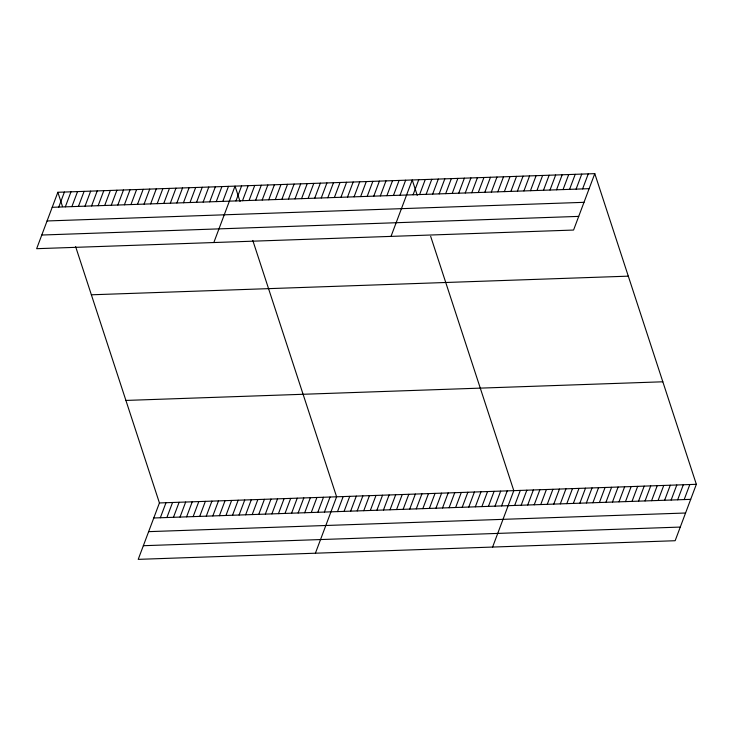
<?xml version="1.0" encoding="UTF-8"?>
<svg xmlns="http://www.w3.org/2000/svg" width="733" height="733" viewBox="0 0 733 733"><rect width="100%" height="100%" fill="white"/><g stroke="black" fill="none" stroke-linecap="round" stroke-linejoin="round"><path stroke-width="1.1" d="M57.852 192.275L36.65 248.689L573.572 230.052L594.784 173.639L57.852 192.275L62.543 206.624M58.768 207.082L64.412 192.046M65.329 206.853L70.982 191.817M71.889 206.624L77.542 191.588M78.449 206.394L84.103 191.359M85.019 206.165L90.663 191.13M91.579 205.936L97.232 190.901M98.14 205.707L103.793 190.681M104.7 205.487L110.353 190.452M111.269 205.258L116.913 190.223M117.83 205.029L123.483 189.994M124.39 204.8L130.043 189.765M130.95 204.571L136.604 189.535M137.511 204.342L143.164 189.306M144.08 204.113L149.724 189.087M150.641 203.893L156.294 188.857M157.201 203.664L162.854 188.628M163.761 203.435L169.415 188.399M170.331 203.206L175.975 188.17M176.891 202.977L182.544 187.941M183.452 202.748L189.105 187.712M190.012 202.519L195.665 187.492M196.581 202.299L202.226 187.263M203.142 202.07L208.786 187.034M209.702 201.841L215.355 186.805M216.262 201.612L221.916 186.576M222.823 201.383L228.476 186.347M213.834 242.531L235.036 186.118L240.067 201.502M235.953 200.924L241.606 185.898M242.513 200.705L248.166 185.669M249.073 200.476L254.727 185.44M255.643 200.246L261.287 185.211M262.203 200.017L267.857 184.982M268.764 199.788L274.417 184.753M75.618 246.609L159.428 502.948L138.216 559.361L675.148 540.725L696.35 484.311L594.784 173.639M275.324 199.559L280.977 184.524M160.335 517.755L165.988 502.728M281.884 199.33L287.538 184.304M166.895 517.525L172.548 502.499M288.454 199.11L294.098 184.075M173.455 517.306L179.109 502.27M295.014 198.881L300.667 183.846M180.025 517.077L185.669 502.041M301.575 198.652L307.228 183.617M186.585 516.847L192.238 501.812M308.135 198.423L313.788 183.387M193.145 516.618L198.799 501.583M314.704 198.194L320.348 183.158M199.706 516.389L205.359 501.354M321.265 197.965L326.918 182.929M206.275 516.16L211.919 501.125M327.825 197.736L333.478 182.709M212.836 515.931L218.489 500.905M334.385 197.507L340.039 182.48M219.396 515.711L225.049 500.676M340.955 197.287L346.599 182.251M225.956 515.482L231.61 500.447M347.515 197.058L353.159 182.022M232.526 515.253L238.17 500.218M354.076 196.829L359.729 181.793M239.086 515.024L244.74 499.988M360.636 196.6L366.289 181.564M245.647 514.795L251.3 499.759M367.196 196.371L372.85 181.335M252.207 514.566L257.86 499.53M373.766 196.142L379.41 181.106M258.767 514.337L264.421 499.31M380.326 195.913L385.979 180.886M265.337 514.117L270.981 499.081M386.887 195.693L392.54 180.657M271.897 513.888L277.55 498.852M393.447 195.464L399.1 180.428M278.458 513.659L284.111 498.623M400.016 195.235L405.661 180.199M285.018 513.43L290.671 498.394M391.019 236.383L412.23 179.97L417.251 195.354M291.587 513.201L297.231 498.165M413.091 194.776L418.745 179.741M298.148 512.972L303.801 497.936M419.615 194.557L425.268 179.521M304.708 512.743L310.361 497.716M426.139 194.327L431.783 179.292M311.268 512.523L316.922 497.487M432.653 194.098L438.307 179.063M317.829 512.294L323.482 497.258M439.177 193.879L444.821 178.843M324.398 512.065L330.042 497.029M445.691 193.649L451.345 178.614M315.401 553.213L336.612 496.8L252.803 240.461M452.215 193.42L457.868 178.385M337.519 511.607L343.172 496.571M458.73 193.191L464.383 178.165M344.079 511.377L349.733 496.342M465.253 192.971L470.907 177.936M350.649 511.148L356.293 496.122M471.777 192.742L477.421 177.707M357.209 510.928L362.862 495.893M478.292 192.513L483.945 177.487M363.77 510.699L369.423 495.664M484.815 192.293L490.459 177.258M370.33 510.47L375.983 495.435M491.33 192.064L496.983 177.029M376.899 510.241L382.544 495.206M497.854 191.835L503.507 176.8M383.46 510.012L389.113 494.977M504.368 191.615L510.021 176.58M390.02 509.783L395.673 494.748M510.892 191.386L516.545 176.351M396.58 509.554L402.234 494.528M517.416 191.157L523.06 176.122M403.141 509.334L408.794 494.299M523.93 190.928L529.583 175.902M409.71 509.105L415.354 494.069M530.454 190.708L536.098 175.673M416.271 508.876L421.924 493.84M536.968 190.479L542.622 175.444M422.831 508.647L428.484 493.611M543.492 190.25L549.145 175.224M429.391 508.418L435.045 493.382M550.007 190.03L555.66 174.995M435.961 508.189L441.605 493.153M556.53 189.801L562.184 174.766M442.521 507.96L448.175 492.933M563.054 189.572L568.698 174.536M449.082 507.74L454.735 492.704M569.568 189.352L575.222 174.317M455.642 507.511L461.295 492.475M576.092 189.123L581.745 174.088M462.211 507.282L467.856 492.246M582.607 188.894L588.26 173.858M468.772 507.053L474.416 492.017M475.332 506.824L480.985 491.788M481.893 506.595L487.546 491.559M488.453 506.366L494.106 491.339M495.022 506.146L500.666 491.11M501.583 505.917L507.236 490.881M492.594 547.065L513.796 490.652L430.665 236.356M514.667 505.458L520.311 490.423M521.181 505.229L526.835 490.203M527.705 505.01L533.358 489.974M534.22 504.78L539.873 489.745M540.743 504.551L546.397 489.525M547.267 504.331L552.911 489.296M553.781 504.102L559.435 489.067M560.305 503.873L565.949 488.838M566.82 503.653L572.473 488.618M573.343 503.424L578.997 488.389M579.858 503.195L585.511 488.16M586.382 502.966L592.035 487.94M592.905 502.746L598.549 487.711M599.42 502.517L605.073 487.482M605.944 502.288L611.597 487.262M612.458 502.068L618.111 487.033M618.982 501.839L624.635 486.804M625.496 501.61L631.15 486.575M632.02 501.39L637.673 486.355M638.544 501.161L644.188 486.126M645.058 500.932L650.712 485.897M651.582 500.703L657.235 485.677M658.097 500.483L663.75 485.448M664.62 500.254L670.274 485.219M671.144 500.025L676.788 484.999M677.659 499.805L683.312 484.77M684.182 499.576L689.826 484.54M52.199 207.302L589.13 188.674M47.068 220.963L583.999 202.326M41.781 235.027L578.713 216.391M91.368 294.794L628.3 276.158M125.902 400.429L662.834 381.792M159.428 502.948L696.35 484.311M153.774 517.984L690.697 499.347M148.643 531.645L685.566 513.008M143.347 545.709L680.279 527.073"/></g></svg>
